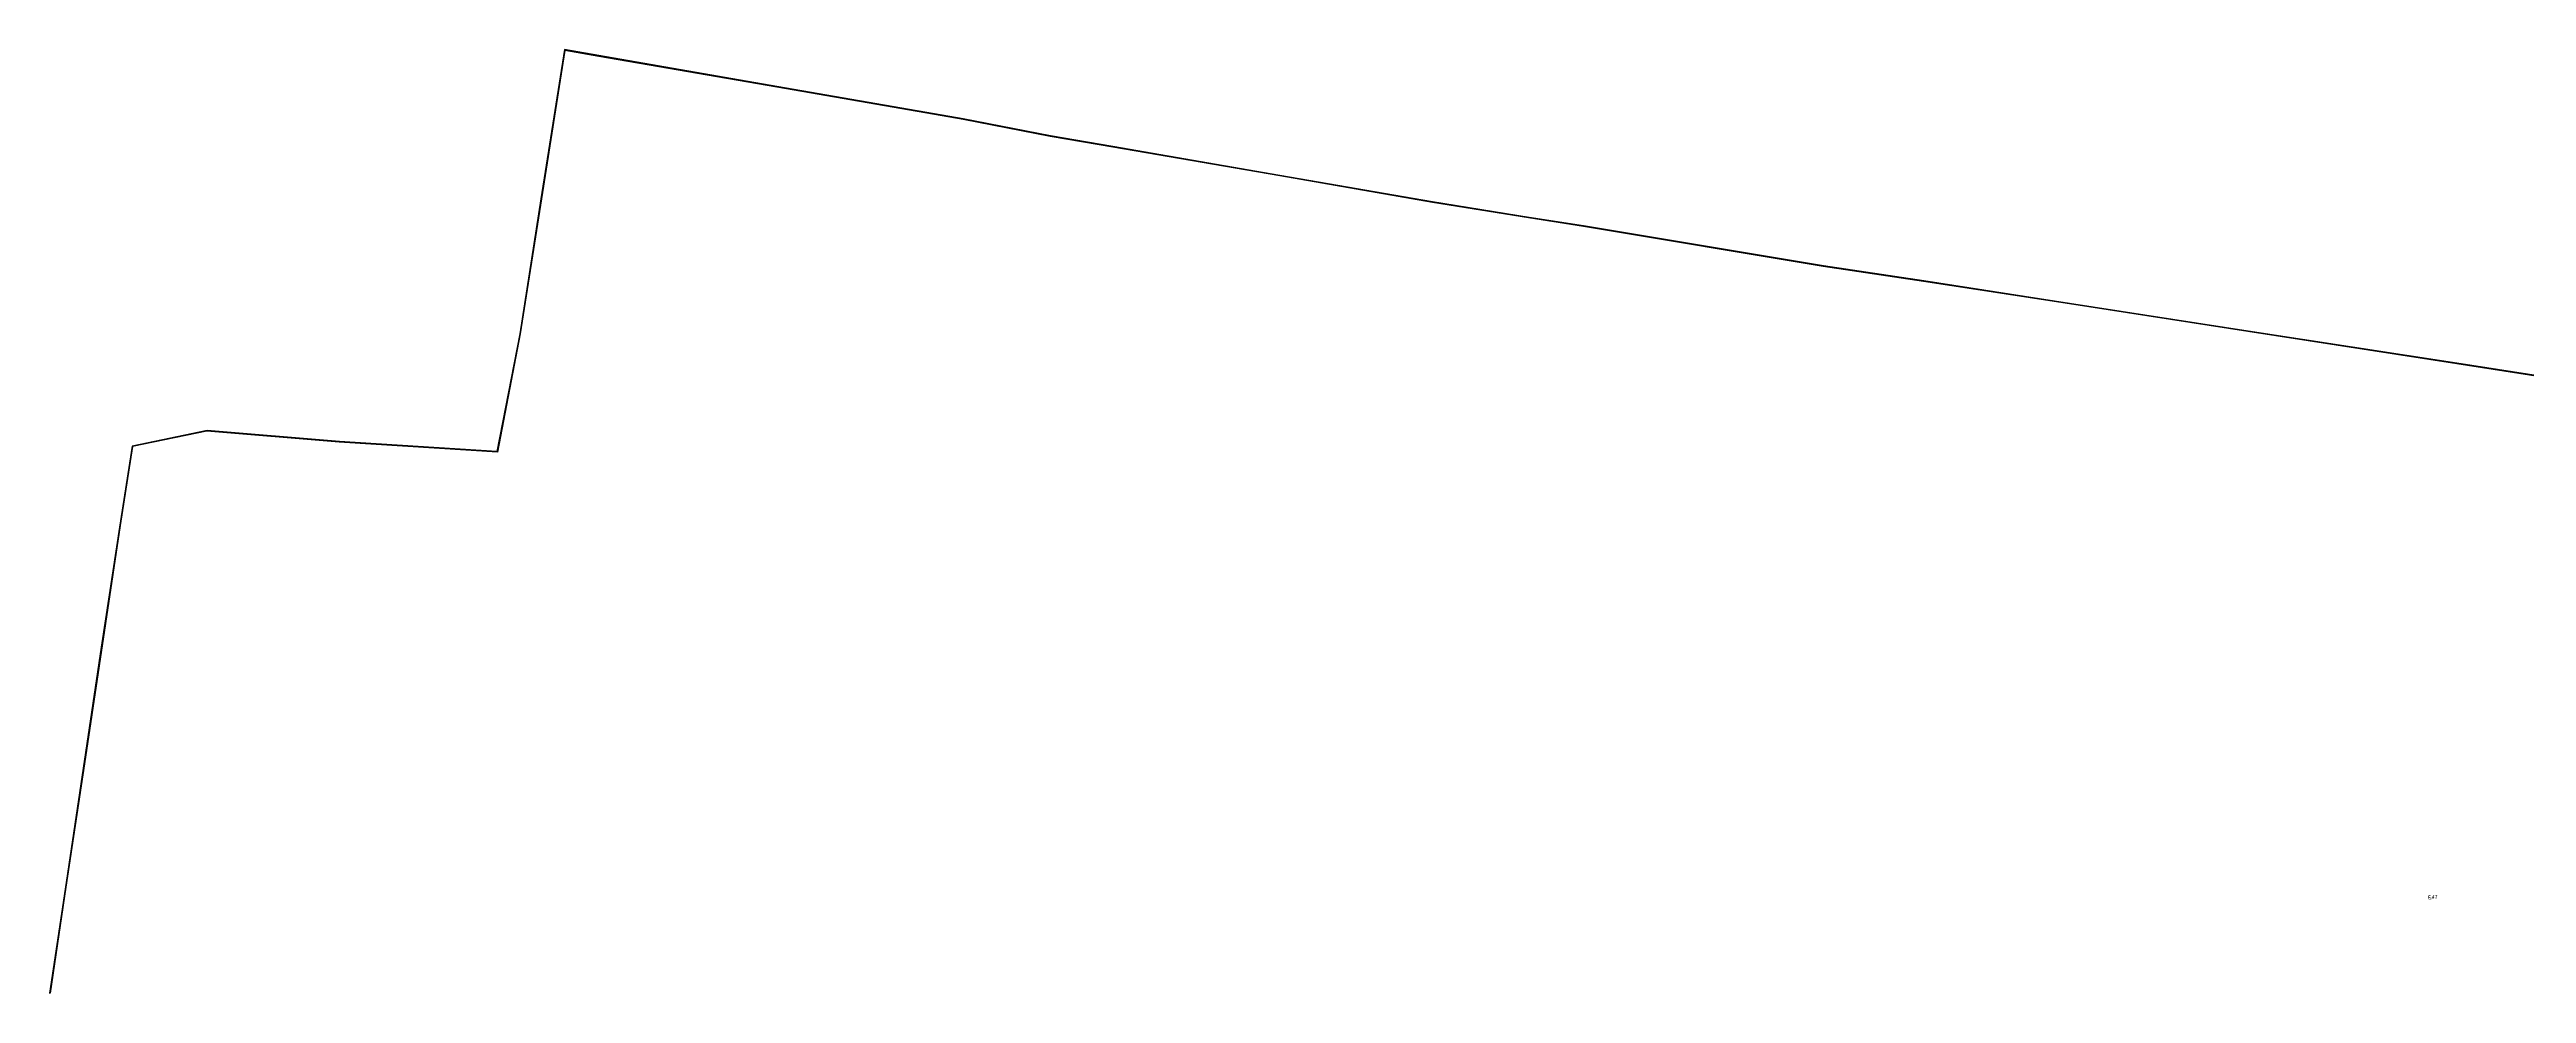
# Model space of a CAD drawing. Header units: metres. Extents: x 291879 to 294448, y 6259965 to 6261176.
# Drawn here: x 291879 to 293033, y 6260736 to 6261176 of the extents above; entities that cross this region are included whole.
import ezdxf

# ---------------------------------------------------------------- set-up
doc = ezdxf.new("R2010")
doc.units = ezdxf.units.M
doc.layers.add('Mains_HV_EXT', color=7, linetype='Continuous')
doc.layers.add('Mains_LV_EXT', color=7, linetype='Continuous')
doc.styles.get("Standard").update_dxf_attribs({"font": 'arial.ttf'})
doc.linetypes.add('Cable E OH', pattern='A,9.4,["E",Standard,S=1.7,R=0,X=0,Y=-1],0', length=9.4)
doc.linetypes.add('Cable P UG', pattern='A,6,-0.5,["P",Standard,S=1.7,R=0,X=0.5,Y=-1],-2.9', length=9.4)

msp = doc.modelspace()

# ---------------------------------------------------------------- linework, layer by layer
at = {"layer": 'Mains_HV_EXT', "linetype": 'Cable P UG'}
msp.add_lwpolyline([(293085.2, 6261016.7), (293000.4, 6261029.8), (292903.2, 6261044.8), (292819.9, 6261057.6), (292752.1, 6261068.1), (292705.4, 6261075.1), (292593.7, 6261093.8), (292568.3, 6261097.7), (292523.3, 6261105), (292452.2, 6261117.3), (292374.5, 6261130.7), (292345.4, 6261135.7), (292304.8, 6261143.6), (292295, 6261145.3), (292218, 6261158.6), (292135, 6261173.1), (292119.1, 6261175.9), (292108.1, 6261106.4), (292098.2, 6261043.5), (292087.6, 6260988.7), (292014.3, 6260993.4), (291952.6, 6260998.4), (291917.7, 6260991.2), (291911.8, 6260953.4), (291903.3, 6260897.6), (291886.5, 6260784.9), (291879.3, 6260736.4), (291879.2, 6260736.3)], dxfattribs=at)
at = {"layer": 'Mains_HV_EXT', "linetype": 'Cable E OH'}
msp.add_lwpolyline([(293085, 6261016.4), (293000.4, 6261029.5), (292903.1, 6261044.5), (292819.9, 6261057.4), (292752, 6261067.8), (292705.3, 6261074.8), (292593.6, 6261093.5), (292568, 6261097.5), (292523.3, 6261104.7), (292452.2, 6261117), (292374.4, 6261130.4), (292345.3, 6261135.4), (292304.7, 6261143.3), (292294.9, 6261145), (292218, 6261158.3), (292135, 6261172.7), (292119.3, 6261175.5), (292108.4, 6261106.3), (292098.5, 6261043.5), (292087.9, 6260988.4), (292014.1, 6260993), (291952.5, 6260998.1), (291917.9, 6260991), (291912.2, 6260954.3), (291895.5, 6260843.3), (291886.9, 6260785.8), (291879.6, 6260736.4)], dxfattribs=at)

# ---------------------------------------------------------------- texts
at = {"layer": 'Mains_LV_EXT'}
msp.add_text('E47', height=1.8, rotation=4.4185, dxfattribs=at).set_placement((292987, 6260780.1))

doc.saveas('drawing.dxf')
